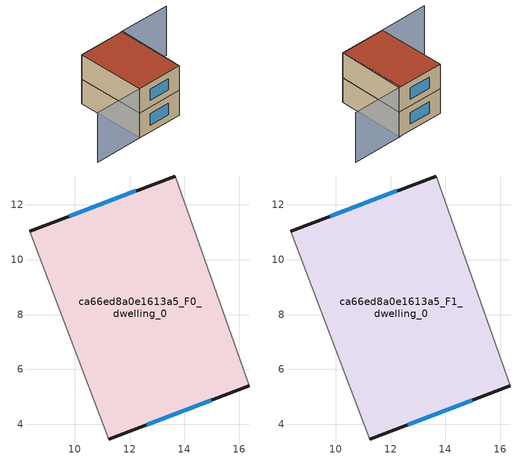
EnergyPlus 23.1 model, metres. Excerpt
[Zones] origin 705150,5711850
ca66ed8a0e1613a5_F0_dwelling_0
 floor ground (EU_floor_Construction): 13.66,13.06 16.36,5.4 11.23,3.46 8.36,11.05 z0
 wall outside (EU_wall_Construction): 13.66,13.06 8.36,11.05 / 11.23,3.46 16.36,5.4 z0:3
 wall adiabatic (EU_wall_Construction): 16.36,5.4 13.66,13.06 / 8.36,11.05 11.23,3.46 z0:3
 window (EU_Window_Construction): 12.23,12.51 9.8,11.59 / 12.62,3.98 14.97,4.88 z0.81:2.19
ca66ed8a0e1613a5_F1_dwelling_0
 floor to ca66ed8a0e1613a5_F0_dwelling_0 (EU_floor_Construction): 13.66,13.06 16.36,5.4 11.23,3.46 8.36,11.05 z3
 wall outside (EU_wall_Construction): 13.66,13.06 8.36,11.05 / 11.23,3.46 16.36,5.4 z3:6
 wall adiabatic (EU_wall_Construction): 16.36,5.4 13.66,13.06 / 8.36,11.05 11.23,3.46 z3:6
 window (EU_Window_Construction): 12.23,12.51 9.8,11.59 / 12.62,3.98 14.97,4.88 z3.81:5.19
 roof outside (EU_roof_Construction): 16.36,5.4 13.66,13.06 8.36,11.05 11.23,3.46 z6
shading: 8.36,11.05 11.24,3.46 / 11.24,3.46 5.77,1.39 / 16.36,5.4 13.49,13 / 13.49,13 19.33,15.21 z0:6
[Building]
EU S2 Campaign: North Axis=0; Terrain=City; Solar Distribution=FullExterior
[Site:Location]
London: Latitude=51.5; Longitude=-0.5; Time Zone=0; Elevation=25
[SizingPeriod:WeatherFileDays]
AnnualSizingPeriod: Begin Month=1; Begin Day of Month=1; End Month=12; End Day of Month=31; Day of Week for Start Day=Monday; Use Weather File Daylight Saving Period=No; Use Weather File Rain and Snow Indicators=No
[MATERIAL]
EU_InternalMass_Material: Roughness=MediumRough; Thickness=0.1; Conductivity=1; Density=1800; Specific Heat=900; Thermal Absorptance=0.9; Solar Absorptance=0.7; Visible Absorptance=0.7
[MATERIAL:NOMASS] Roughness=MediumRough; Thermal Absorptance=0.9; Solar Absorptance=0.7; Visible Absorptance=0.7
Name | Thermal Resistance
EU_wall_NoMass | 0.727863
EU_roof_NoMass | 0.773354
EU_floor_NoMass | 1.79329
[WINDOWMATERIAL:SIMPLEGLAZINGSYSTEM]
EU_Window_SimpleGlazing: UFactor=2.58614; Solar Heat Gain Coefficient=0.76; Visible Transmittance=0.76
[CONSTRUCTION]
EU_wall_Construction: EU_wall_NoMass
EU_roof_Construction: EU_roof_NoMass
EU_floor_Construction: EU_floor_NoMass
EU_Window_Construction: EU_Window_SimpleGlazing
EU_InternalMass_Construction: EU_InternalMass_Material
[ZONE] Type=1; Multiplier=1; Ceiling Height=autocalculate; Volume=135.653; Floor Area=autocalculate; Part of Total Floor Area=Yes
ca66ed8a0e1613a5_F0_dwelling_0; ca66ed8a0e1613a5_F1_dwelling_0
[INTERNALMASS] Construction=EU_InternalMass_Construction; Surface Area=45.2174
Name | Zone or ZoneList
ca66ed8a0e1613a5_F0_dwelling_0_EU_InternalMass | ca66ed8a0e1613a5_F0_dwelling_0
ca66ed8a0e1613a5_F1_dwelling_0_EU_InternalMass | ca66ed8a0e1613a5_F1_dwelling_0
[OTHEREQUIPMENT] Fuel Type=Electricity; Design Level Calculation Method=Watts/Area; Power per Zone Floor Area=1; Fraction Latent=0; Fraction Radiant=0; Fraction Lost=0; Carbon Dioxide Generation Rate=0; EndUse Subcategory=EU_Step8_InternalGains
Name | Zone or ZoneList or Space or SpaceList | Schedule
EU_Step8_InternalGain_ca66ed8a0e1613a5_F0_dwelling_0_f000 | ca66ed8a0e1613a5_F0_dwelling_0 | EU_Step8_GainSchedule_ca66ed8a0e1613a5_F0_dwelling_0_f000
EU_Step8_InternalGain_ca66ed8a0e1613a5_F1_dwelling_0_f000 | ca66ed8a0e1613a5_F1_dwelling_0 | EU_Step8_GainSchedule_ca66ed8a0e1613a5_F1_dwelling_0_f000
[ZONEVENTILATION:DESIGNFLOWRATE] Schedule=EU_AlwaysOn; Design Flow Rate Calculation Method=AirChanges/Hour; Air Changes per Hour=0.484901; Ventilation Type=Natural; Fan Pressure Rise=0; Fan Total Efficiency=1; Constant Term Coefficient=1; Temperature Term Coefficient=0; Velocity Term Coefficient=0; Velocity Squared Term Coefficient=0; Minimum Indoor Temperature=-100; Maximum Indoor Temperature=100; Delta Temperature=-100; Minimum Outdoor Temperature=-100; Maximum Outdoor Temperature=100; Maximum Wind Speed=40
Name | Zone or ZoneList or Space or SpaceList
EU_ConstantAir_ca66ed8a0e1613a5_F0_dwelling_0 | ca66ed8a0e1613a5_F0_dwelling_0
EU_ConstantAir_ca66ed8a0e1613a5_F1_dwelling_0 | ca66ed8a0e1613a5_F1_dwelling_0
[HVACTEMPLATE:THERMOSTAT] Constant Heating Setpoint=20; Constant Cooling Setpoint=50
EU_HeatOnly_ca66ed8a0e1613a5_F0_dwelling_0; EU_HeatOnly_ca66ed8a0e1613a5_F1_dwelling_0
[HVACTEMPLATE:ZONE:IDEALLOADSAIRSYSTEM] System Availability Schedule=EU_AlwaysOn; Maximum Heating Supply Air Temperature=50; Minimum Cooling Supply Air Temperature=13; Maximum Heating Supply Air Humidity Ratio=0.0156; Minimum Cooling Supply Air Humidity Ratio=0.0077; Heating Limit=NoLimit; Cooling Limit=NoLimit; Heating Availability Schedule=EU_AlwaysOn; Cooling Availability Schedule=EU_CoolingOff; Dehumidification Control Type=ConstantSensibleHeatRatio; Cooling Sensible Heat Ratio=0.7; Dehumidification Setpoint=60; Humidification Control Type=None; Humidification Setpoint=30; Outdoor Air Method=None; Outdoor Air Flow Rate per Person=0.00944; Outdoor Air Flow Rate per Zone Floor Area=0; Outdoor Air Flow Rate per Zone=0; Demand Controlled Ventilation Type=None; Outdoor Air Economizer Type=NoEconomizer; Heat Recovery Type=None; Sensible Heat Recovery Effectiveness=0.7; Latent Heat Recovery Effectiveness=0.65
Name | Template Thermostat
ca66ed8a0e1613a5_F0_dwelling_0 | EU_HeatOnly_ca66ed8a0e1613a5_F0_dwelling_0
ca66ed8a0e1613a5_F1_dwelling_0 | EU_HeatOnly_ca66ed8a0e1613a5_F1_dwelling_0
[SIZING:ZONE] Zone Cooling Design Supply Air Temperature Input Method=SupplyAirTemperature; Zone Cooling Design Supply Air Temperature=13; Zone Heating Design Supply Air Temperature Input Method=SupplyAirTemperature; Zone Heating Design Supply Air Temperature=50; Zone Cooling Design Supply Air Humidity Ratio=0.008; Zone Heating Design Supply Air Humidity Ratio=0.008; Cooling Design Air Flow Method=DesignDay; Cooling Design Air Flow Rate=0; Cooling Minimum Air Flow per Zone Floor Area=0.000762; Cooling Minimum Air Flow=0; Cooling Minimum Air Flow Fraction=0.2; Heating Design Air Flow Method=DesignDay; Heating Design Air Flow Rate=0; Heating Maximum Air Flow per Zone Floor Area=0.002032; Heating Maximum Air Flow=0.141576; Heating Maximum Air Flow Fraction=0.3; Account for Dedicated Outdoor Air System=No; Dedicated Outdoor Air System Control Strategy=NeutralSupplyAir; Dedicated Outdoor Air Low Setpoint Temperature for Design=autosize; Dedicated Outdoor Air High Setpoint Temperature for Design=autosize; Zone Load Sizing Method=Sensible Load Only No Latent Load; Zone Latent Cooling Design Supply Air Humidity Ratio Input Method=HumidityRatioDifference; Zone Cooling Design Supply Air Humidity Ratio Difference=0.005; Zone Latent Heating Design Supply Air Humidity Ratio Input Method=HumidityRatioDifference; Zone Humidification Design Supply Air Humidity Ratio Difference=0.005
ca66ed8a0e1613a5_F0_dwelling_0; ca66ed8a0e1613a5_F1_dwelling_0
[SCHEDULE:CONSTANT]
Name | Hourly Value
EU_AlwaysOn | 1
EU_CoolingOff | 0
[SCHEDULE:FILE] Column Number=1; Rows to Skip at Top=0; Number of Hours of Data=8760; Column Separator=Comma; Interpolate to Timestep=No; Minutes per Item=60; Adjust Schedule for Daylight Savings=Yes
Name | File
EU_Step8_GainSchedule_ca66ed8a0e1613a5_F0_dwelling_0_f000 | ../../schedules/ca66ed8a0e1613a5/ca66ed8a0e1613a5_F0_dwelling_0_f000_gain.csv
EU_Step8_GainSchedule_ca66ed8a0e1613a5_F1_dwelling_0_f000 | ../../schedules/ca66ed8a0e1613a5/ca66ed8a0e1613a5_F1_dwelling_0_f000_gain.csv
